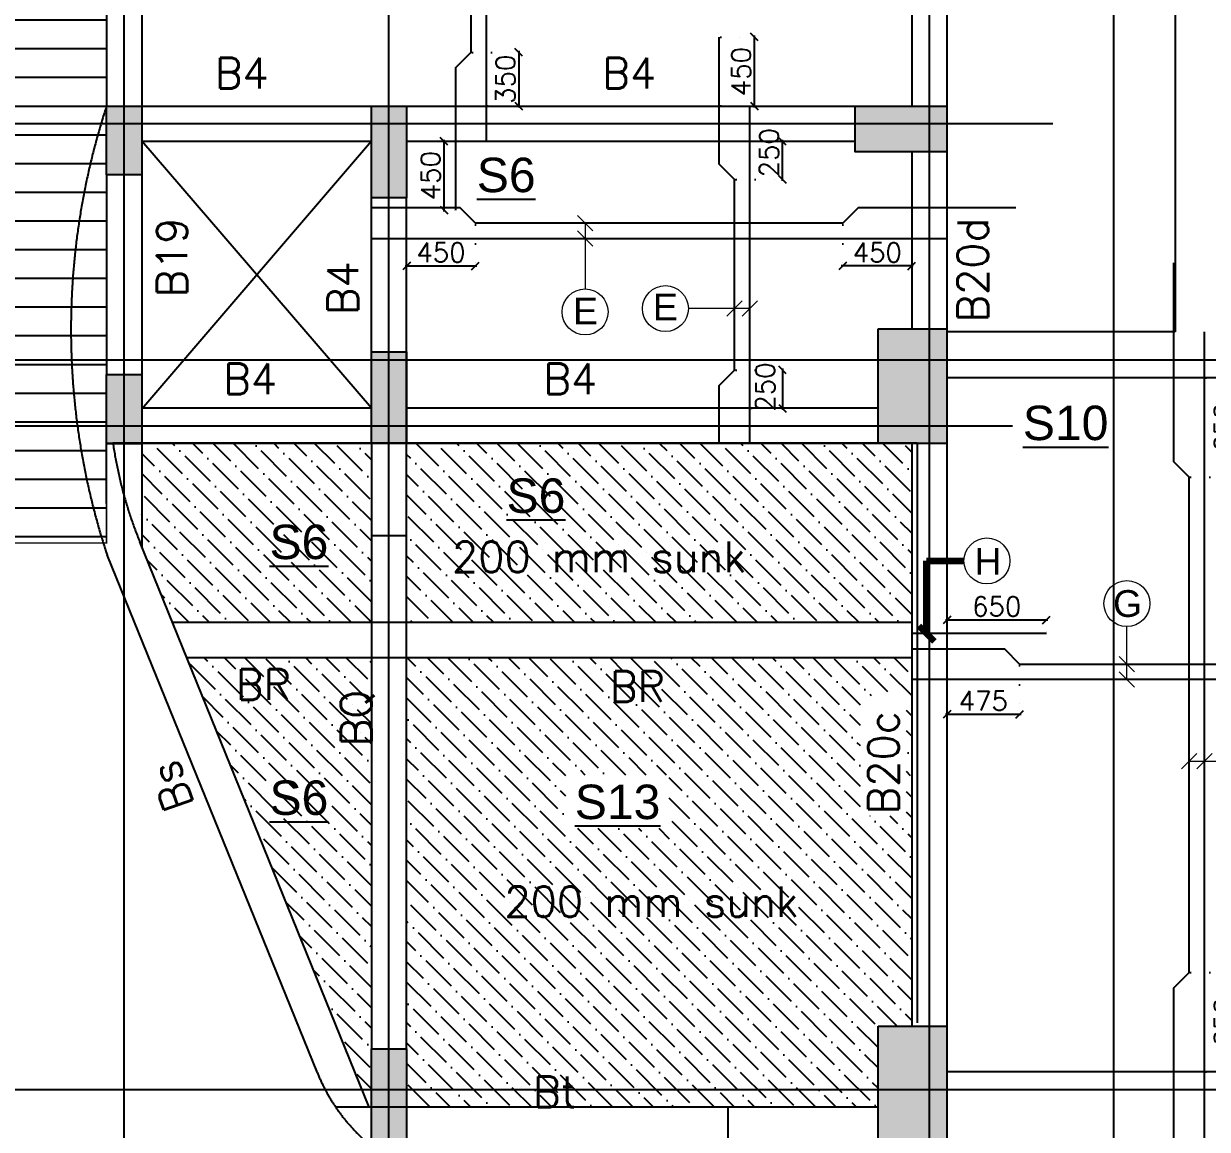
# Model space of a CAD drawing. Header units: millimetres. Extents: x 1772430 to 1864909, y -1443517 to -1381610.
# Drawn here: x 1783275 to 1791007, y -1407685 to -1400462 of the extents above; entities that cross this region are included whole.
import ezdxf

# ---------------------------------------------------------------- set-up
doc = ezdxf.new("R2010")
doc.units = ezdxf.units.MM
doc.header["$LTSCALE"] = 100
doc.header["$MEASUREMENT"] = 0
doc.header["$PDMODE"] = 98
for name, pattern in [('1', [0]), ('ACAD_ISO02W100', [15, 12, -3]), ('CENTER2', [28.575, 19.05, -3.175, 3.175, -3.175]), ('CONTINOUS', [0]), ('DOT', [0.25, 0, -0.25]), ('HIDDEN', [0.375, 0.25, -0.125])]:
    doc.linetypes.add(name, pattern=pattern)
for name, color, linetype in [('BEAM NO', 7, '1'), ('BEAM-230X600', 150, 'Continuous'), ('BEAM-300X600', 4, 'Continuous'), ('BEAM-375X900', 22, 'Continuous'), ('DIM', 191, 'Continuous'), ('Projection', 5, 'Continuous'), ('Roof', 7, 'Continuous'), ('s-steel', 1, 'Continuous'), ('S-STRU. CUTOUT', 3, 'Continuous'), ('SLAB NO.', 4, 'Continuous'), ('STR.COLUMN', 1, 'Continuous'), ('SUNK-HATCH', 8, 'Continuous')]:
    doc.layers.add(name, color=color, linetype=linetype)
for name, color, linetype, lineweight in [('CENTER_LINE', 8, 'CENTER2', 25), ('GRID', 252, 'ACAD_ISO02W100', 9), ('LEADER', 191, 'Continuous', 15), ('m-col', 1, 'Continuous', 20), ('SLAB STEEL MARK', 133, 'Continuous', 30)]:
    doc.layers.add(name, color=color, linetype=linetype, lineweight=lineweight)
doc.styles.add('DEEPAK', font='arial.ttf')
doc.styles.add('ROMANS', font='romans.shx')
doc.styles.add('RS', font='romans.shx', dxfattribs={"width": 0.9})
doc.styles.add('style1', font='arial.ttf')
doc.dimstyles.new('KRUNAL-MM', dxfattribs={"dimtxt": 50, "dimasz": 35, "dimexe": 25, "dimexo": 0, "dimgap": 15, "dimtad": 1, "dimdec": 0, "dimzin": 0, "dimdsep": 46, "dimtxsty": 'RS', "dimblk": 'OBLIQUE', "dimcen": 0, "dimdle": 25, "dimclrd": 256, "dimclre": 256, "dimclrt": 7, "dimadec": 0, "dimazin": 0, "dimtfac": 1, "dimtdec": 0, "dimtix": 1, "dimtmove": 0, "dimatfit": 2, "dimfxl": 1, "dimtolj": 1, "dimtzin": 0, "dimlwd": -1, "dimlwe": -1, "dimarcsym": 0})
doc.dimstyles.new('pag', dxfattribs={"dimtxt": 180, "dimasz": 150, "dimexe": 100, "dimexo": 0, "dimgap": 50, "dimtad": 1, "dimdec": 0, "dimzin": 0, "dimdsep": 46, "dimtxsty": 'ROMANS', "dimblk": 'OBLIQUE', "dimcen": 0, "dimdle": 100, "dimclrd": 256, "dimclre": 256, "dimclrt": 256, "dimadec": 0, "dimazin": 0, "dimtfac": 1, "dimtdec": 0, "dimtmove": 2, "dimatfit": 3, "dimfxl": 1, "dimtolj": 1, "dimtzin": 0, "dimlwd": -1, "dimlwe": -1, "dimarcsym": 0})

# ---------------------------------------------------------------- blocks, each defined once
blk = doc.blocks.new('Roof')
at = {"layer": 'Roof'}
h = blk.add_hatch(dxfattribs=at)
h.set_pattern_fill('ANSI31', color=8, scale=1500, angle=135)
h.paths.add_polyline_path([(1783816.1, -1399750.2), (1781846.1, -1399750.6), (1781846.1, -1407968.6), (1783816.1, -1407968.6), (1783816.1, -1399750.2)], is_closed=False)
at = {"layer": 'Roof', "color": 6, "const_width": 10}
blk.add_lwpolyline([(1783816.1, -1399748.8), (1781846.1, -1399748.8), (1781846.1, -1407968.6), (1783816.1, -1407968.6)], close=True, dxfattribs=at)
blk = doc.blocks.new('FIRST FLOOR COLUMNS')
at = {"layer": 'CENTER_LINE', "ltscale": 50}
for p, q in [((115, -42280.8), (115, 11405.1)), ((1845, -42280.8), (1845, 11405.1)), ((5375, -42282.2), (5375, 11405.1)), ((68022.3, -7025), (-4699.2, -7025)), ((68022.3, -11790), (-4699.2, -11790))]:
    blk.add_line(p, q, dxfattribs=at)
for points in [[(6181.5, -5480), (-3761.3, -5480), (-4337.3, -4858), (-4759.7, -4858)], [(5917.3, -7455), (-3761.3, -7455), (-4337.3, -8077), (-4759.7, -8077)]]:
    blk.add_lwpolyline(points, dxfattribs=at)
blk = doc.blocks.new('COL')
at = {"layer": 'STR.COLUMN', "transparency": 33554687}
h = blk.add_hatch(color=256, dxfattribs=at)
h.dxf.hatch_style = 1
h.paths.add_polyline_path([(1783816.1, -1405113.8), (1783816.1, -1405563.8), (1784046.1, -1405563.8), (1784046.1, -1405113.8)])
h = blk.add_hatch(color=256, dxfattribs=at)
h.dxf.hatch_style = 1
h.paths.add_polyline_path([(1785546.1, -1405713.8), (1785776.1, -1405713.8), (1785776.1, -1405113.8), (1785546.1, -1405113.8)])
h = blk.add_hatch(color=256, dxfattribs=at)
h.dxf.hatch_style = 1
h.paths.add_polyline_path([(1788706.1, -1405413.8), (1789306.1, -1405413.8), (1789306.1, -1405113.8), (1788706.1, -1405113.8)])
h = blk.add_hatch(color=256, dxfattribs=at)
h.dxf.hatch_style = 1
h.paths.add_polyline_path([(1788856.1, -1407318.8), (1789306.1, -1407318.8), (1789306.1, -1406568.8), (1788856.1, -1406568.8)])
h = blk.add_hatch(color=256, dxfattribs=at)
h.dxf.hatch_style = 1
h.paths.add_polyline_path([(1785546.1, -1407318.8), (1785776.1, -1407318.8), (1785776.1, -1406718.8), (1785546.1, -1406718.8)])
h = blk.add_hatch(color=256, dxfattribs=at)
h.dxf.hatch_style = 1
h.paths.add_polyline_path([(1783816.1, -1406868.8), (1783816.1, -1407318.8), (1784046.1, -1407318.8), (1784046.1, -1406868.8)])
h = blk.add_hatch(color=256, dxfattribs=at)
h.dxf.hatch_style = 1
h.paths.add_polyline_path([(1788856.1, -1411873.8), (1789306.1, -1411873.8), (1789306.1, -1411123.8), (1788856.1, -1411123.8)])
at = {"layer": 'STR.COLUMN', "color": 5}
for points in [[(1783816.1, -1405113.8), (1784046.1, -1405113.8), (1784046.1, -1405563.8), (1783816.1, -1405563.8), (1783816.1, -1405113.8)], [(1785546.1, -1405113.8), (1785776.1, -1405113.8), (1785776.1, -1405713.8), (1785546.1, -1405713.8), (1785546.1, -1405113.8)], [(1788706.1, -1405113.8), (1789306.1, -1405113.8), (1789306.1, -1405413.8), (1788706.1, -1405413.8), (1788706.1, -1405113.8)], [(1788856.1, -1406568.8), (1789306.1, -1406568.8), (1789306.1, -1407318.8), (1788856.1, -1407318.8), (1788856.1, -1406568.8)], [(1785546.1, -1406718.8), (1785776.1, -1406718.8), (1785776.1, -1407318.8), (1785546.1, -1407318.8), (1785546.1, -1406718.8)], [(1783816.1, -1406868.8), (1784046.1, -1406868.8), (1784046.1, -1407318.8), (1783816.1, -1407318.8), (1783816.1, -1406868.8)], [(1788856.1, -1411123.8), (1789306.1, -1411123.8), (1789306.1, -1411873.8), (1788856.1, -1411873.8), (1788856.1, -1411123.8)]]:
    blk.add_lwpolyline(points, dxfattribs=at)
blk = doc.blocks.new('_Oblique')
at = {"color": 0, "linetype": 'ByBlock', "lineweight": -2}
blk.add_line((-0.5, -0.5), (0.5, 0.5), dxfattribs=at)
blk = doc.blocks.new('*D45')
at = {"layer": 'Defpoints', "color": 0, "transparency": 16777216}
for p in [(1786196, -1400649.7), (1786295.7, -1400999.6), (1786508.9, -1400999.6)]:
    blk.add_point(p, dxfattribs=at)
at = {"layer": 'DIM', "color": 191, "linetype": 'DOT', "ltscale": 5, "transparency": 16777216}
for p, q in [((1786206, -1400649.7), (1786518.9, -1400649.7)), ((1786305.7, -1400999.6), (1786518.9, -1400999.6))]:
    blk.add_line(p, q, dxfattribs=at)
at = {"layer": 'DIM', "color": 191, "ltscale": 5, "transparency": 16777216}
blk.add_line((1786508.9, -1400639.7), (1786508.9, -1401009.6), dxfattribs=at)
at = {"layer": 'DIM', "color": 191, "linetype": 'ByBlock', "transparency": 16777216, "xscale": 50, "yscale": 50, "zscale": 50}
for p, rotation in [((1786508.9, -1400649.7), 90), ((1786508.9, -1400999.6), 270)]:
    blk.add_blockref('_Oblique', p, dxfattribs=dict(at, rotation=rotation))
at = {"layer": 'DIM', "color": 7, "transparency": 16777216, "insert": (1786421.4, -1400824.7), "char_height": 125, "attachment_point": 5, "rotation": 90, "style": 'ROMANS'}
blk.add_mtext('\\A1;350', dxfattribs=at)
blk = doc.blocks.new('*D47')
at = {"layer": 'Defpoints', "color": 0, "transparency": 16777216}
for p in [(1786095.9, -1401229.7), (1786020.2, -1401679.6), (1786095.9, -1401679.6)]:
    blk.add_point(p, dxfattribs=at)
at = {"layer": 'DIM', "color": 191, "ltscale": 5, "transparency": 16777216}
blk.add_line((1786020.2, -1401219.7), (1786020.2, -1401689.6), dxfattribs=at)
at = {"layer": 'DIM', "color": 191, "linetype": 'DOT', "ltscale": 5, "transparency": 16777216}
for p, q in [((1786085.9, -1401229.7), (1786010.2, -1401229.7)), ((1786085.9, -1401679.6), (1786010.2, -1401679.6))]:
    blk.add_line(p, q, dxfattribs=at)
at = {"layer": 'DIM', "color": 191, "linetype": 'ByBlock', "transparency": 16777216, "xscale": 50, "yscale": 50, "zscale": 50}
for p, rotation in [((1786020.2, -1401229.7), 90), ((1786020.2, -1401679.6), 270)]:
    blk.add_blockref('_Oblique', p, dxfattribs=dict(at, rotation=rotation))
at = {"layer": 'DIM', "color": 7, "transparency": 16777216, "insert": (1785932.7, -1401454.7), "char_height": 125, "attachment_point": 5, "rotation": 90, "style": 'ROMANS'}
blk.add_mtext('\\A1;450', dxfattribs=at)
blk = doc.blocks.new('*D61')
at = {"layer": 'Defpoints', "color": 0, "transparency": 16777216}
for p in [(1788018.4, -1401229.7), (1788231.6, -1401229.7), (1787918.8, -1401479.6)]:
    blk.add_point(p, dxfattribs=at)
at = {"layer": 'DIM', "color": 191, "ltscale": 5, "transparency": 16777216}
blk.add_line((1788231.6, -1401489.6), (1788231.6, -1401219.7), dxfattribs=at)
at = {"layer": 'DIM', "color": 191, "linetype": 'DOT', "ltscale": 5, "transparency": 16777216}
for p, q in [((1788028.4, -1401229.7), (1788241.6, -1401229.7)), ((1787928.8, -1401479.6), (1788241.6, -1401479.6))]:
    blk.add_line(p, q, dxfattribs=at)
at = {"layer": 'DIM', "color": 191, "linetype": 'ByBlock', "transparency": 16777216, "xscale": 50, "yscale": 50, "zscale": 50}
for p, rotation in [((1788231.6, -1401229.7), 90), ((1788231.6, -1401479.6), 270)]:
    blk.add_blockref('_Oblique', p, dxfattribs=dict(at, rotation=rotation))
at = {"layer": 'DIM', "color": 7, "transparency": 16777216, "insert": (1788144.1, -1401304.7), "char_height": 125, "attachment_point": 5, "rotation": 90, "style": 'ROMANS'}
blk.add_mtext('\\A1;250', dxfattribs=at)
blk = doc.blocks.new('*D62')
at = {"layer": 'Defpoints', "color": 0, "transparency": 16777216}
for p in [(1787918.7, -1402724.7), (1788018.7, -1402974.7), (1788231.8, -1402974.7)]:
    blk.add_point(p, dxfattribs=at)
at = {"layer": 'DIM', "color": 191, "linetype": 'DOT', "ltscale": 5, "transparency": 16777216}
for p, q in [((1787928.7, -1402724.7), (1788241.8, -1402724.7)), ((1788028.7, -1402974.7), (1788241.8, -1402974.7))]:
    blk.add_line(p, q, dxfattribs=at)
at = {"layer": 'DIM', "color": 191, "ltscale": 5, "transparency": 16777216}
blk.add_line((1788231.8, -1402714.7), (1788231.8, -1402984.7), dxfattribs=at)
at = {"layer": 'DIM', "color": 191, "linetype": 'ByBlock', "transparency": 16777216, "xscale": 50, "yscale": 50, "zscale": 50}
for p, rotation in [((1788231.8, -1402724.7), 90), ((1788231.8, -1402974.7), 270)]:
    blk.add_blockref('_Oblique', p, dxfattribs=dict(at, rotation=rotation))
at = {"layer": 'DIM', "color": 7, "transparency": 16777216, "insert": (1788119.3, -1402835.4), "char_height": 125, "attachment_point": 5, "rotation": 90, "style": 'ROMANS'}
blk.add_mtext('\\A1;250', dxfattribs=at)
blk = doc.blocks.new('*D63')
at = {"layer": 'Defpoints', "color": 0, "transparency": 16777216}
for p in [(1787818.6, -1400549.7), (1788048.5, -1400549.7), (1787818.6, -1400999.6)]:
    blk.add_point(p, dxfattribs=at)
at = {"layer": 'DIM', "color": 191, "linetype": 'DOT', "ltscale": 5, "transparency": 16777216}
for p, q in [((1787828.6, -1400549.7), (1788058.5, -1400549.7)), ((1787828.6, -1400999.6), (1788058.5, -1400999.6))]:
    blk.add_line(p, q, dxfattribs=at)
at = {"layer": 'DIM', "color": 191, "ltscale": 5, "transparency": 16777216}
blk.add_line((1788048.5, -1401009.6), (1788048.5, -1400539.7), dxfattribs=at)
at = {"layer": 'DIM', "color": 191, "linetype": 'ByBlock', "transparency": 16777216, "xscale": 50, "yscale": 50, "zscale": 50}
for p, rotation in [((1788048.5, -1400549.7), 90), ((1788048.5, -1400999.6), 270)]:
    blk.add_blockref('_Oblique', p, dxfattribs=dict(at, rotation=rotation))
at = {"layer": 'DIM', "color": 7, "transparency": 16777216, "insert": (1787961, -1400774.7), "char_height": 125, "attachment_point": 5, "rotation": 90, "style": 'ROMANS'}
blk.add_mtext('\\A1;450', dxfattribs=at)
blk = doc.blocks.new('*D64')
at = {"layer": 'Defpoints', "color": 0, "transparency": 16777216}
for p in [(1786225.7, -1401764.9), (1785776.1, -1401864.9), (1786225.7, -1402044)]:
    blk.add_point(p, dxfattribs=at)
at = {"layer": 'DIM', "color": 191, "linetype": 'DOT', "ltscale": 5, "transparency": 16777216}
for p, q in [((1786225.7, -1401774.9), (1786225.7, -1402054)), ((1785776.1, -1401874.9), (1785776.1, -1402054))]:
    blk.add_line(p, q, dxfattribs=at)
at = {"layer": 'DIM', "color": 191, "ltscale": 5, "transparency": 16777216}
blk.add_line((1785766.1, -1402044), (1786235.7, -1402044), dxfattribs=at)
at = {"layer": 'DIM', "color": 191, "linetype": 'ByBlock', "transparency": 16777216, "xscale": 50, "yscale": 50, "zscale": 50, "rotation": 180}
blk.add_blockref('_Oblique', (1785776.1, -1402044), dxfattribs=at)
at = {"layer": 'DIM', "color": 191, "linetype": 'ByBlock', "transparency": 16777216, "xscale": 50, "yscale": 50, "zscale": 50}
blk.add_blockref('_Oblique', (1786225.7, -1402044), dxfattribs=at)
at = {"layer": 'DIM', "color": 7, "transparency": 16777216, "insert": (1786000.9, -1401956.5), "char_height": 125, "attachment_point": 5, "style": 'ROMANS'}
blk.add_mtext('\\A1;450', dxfattribs=at)
blk = doc.blocks.new('*D65')
at = {"layer": 'Defpoints', "color": 0, "transparency": 16777216}
for p in [(1788625.9, -1401764.9), (1789076.1, -1401864.9), (1788625.9, -1402044)]:
    blk.add_point(p, dxfattribs=at)
at = {"layer": 'DIM', "color": 191, "linetype": 'DOT', "ltscale": 5, "transparency": 16777216}
for p, q in [((1788625.9, -1401774.9), (1788625.9, -1402054)), ((1789076.1, -1401874.9), (1789076.1, -1402054))]:
    blk.add_line(p, q, dxfattribs=at)
at = {"layer": 'DIM', "color": 191, "ltscale": 5, "transparency": 16777216}
blk.add_line((1789086.1, -1402044), (1788615.9, -1402044), dxfattribs=at)
at = {"layer": 'DIM', "color": 191, "linetype": 'ByBlock', "transparency": 16777216, "xscale": 50, "yscale": 50, "zscale": 50, "rotation": 180}
blk.add_blockref('_Oblique', (1788625.9, -1402044), dxfattribs=at)
at = {"layer": 'DIM', "color": 191, "linetype": 'ByBlock', "transparency": 16777216, "xscale": 50, "yscale": 50, "zscale": 50}
blk.add_blockref('_Oblique', (1789076.1, -1402044), dxfattribs=at)
at = {"layer": 'DIM', "color": 7, "transparency": 16777216, "insert": (1788851, -1401956.5), "char_height": 125, "attachment_point": 5, "style": 'ROMANS'}
blk.add_mtext('\\A1;450', dxfattribs=at)
blk = doc.blocks.new('*D81')
at = {"layer": 'Defpoints', "color": 0, "transparency": 16777216}
for p in [(1789781.1, -1404645.6), (1789306.1, -1404745.6), (1789781.1, -1404973)]:
    blk.add_point(p, dxfattribs=at)
at = {"layer": 'DIM', "color": 191, "linetype": 'DOT', "ltscale": 5, "transparency": 16777216}
for p, q in [((1789781.1, -1404655.6), (1789781.1, -1404983)), ((1789306.1, -1404755.6), (1789306.1, -1404983))]:
    blk.add_line(p, q, dxfattribs=at)
at = {"layer": 'DIM', "color": 191, "ltscale": 5, "transparency": 16777216}
blk.add_line((1789296.1, -1404973), (1789791.1, -1404973), dxfattribs=at)
at = {"layer": 'DIM', "color": 191, "linetype": 'ByBlock', "transparency": 16777216, "xscale": 50, "yscale": 50, "zscale": 50, "rotation": 180}
blk.add_blockref('_Oblique', (1789306.1, -1404973), dxfattribs=at)
at = {"layer": 'DIM', "color": 191, "linetype": 'ByBlock', "transparency": 16777216, "xscale": 50, "yscale": 50, "zscale": 50}
blk.add_blockref('_Oblique', (1789781.1, -1404973), dxfattribs=at)
at = {"layer": 'DIM', "color": 7, "transparency": 16777216, "insert": (1789543.6, -1404885.5), "char_height": 125, "attachment_point": 5, "style": 'ROMANS'}
blk.add_mtext('\\A1;475', dxfattribs=at)
blk = doc.blocks.new('*D82')
at = {"layer": 'Defpoints', "color": 0, "transparency": 16777216}
for p in [(1790987.8, -1402774.7), (1791201, -1402774.7), (1790888.2, -1403424.6)]:
    blk.add_point(p, dxfattribs=at)
at = {"layer": 'DIM', "color": 191, "ltscale": 5, "transparency": 16777216}
blk.add_line((1791201, -1403434.6), (1791201, -1402764.7), dxfattribs=at)
at = {"layer": 'DIM', "color": 191, "linetype": 'DOT', "ltscale": 5, "transparency": 16777216}
for p, q in [((1790997.8, -1402774.7), (1791211, -1402774.7)), ((1790898.2, -1403424.6), (1791211, -1403424.6))]:
    blk.add_line(p, q, dxfattribs=at)
at = {"layer": 'DIM', "color": 191, "linetype": 'ByBlock', "transparency": 16777216, "xscale": 50, "yscale": 50, "zscale": 50}
for p, rotation in [((1791201, -1402774.7), 90), ((1791201, -1403424.6), 270)]:
    blk.add_blockref('_Oblique', p, dxfattribs=dict(at, rotation=rotation))
at = {"layer": 'DIM', "color": 7, "transparency": 16777216, "insert": (1791113.5, -1403099.7), "char_height": 125, "attachment_point": 5, "rotation": 90, "style": 'ROMANS'}
blk.add_mtext('\\A1;650', dxfattribs=at)
blk = doc.blocks.new('*D83')
at = {"layer": 'Defpoints', "color": 0, "transparency": 16777216}
for p in [(1790888.1, -1406659.6), (1790988.1, -1407309.6), (1791201.2, -1407309.6)]:
    blk.add_point(p, dxfattribs=at)
at = {"layer": 'DIM', "color": 191, "linetype": 'DOT', "ltscale": 5, "transparency": 16777216}
for p, q in [((1790898.1, -1406659.6), (1791211.2, -1406659.6)), ((1790998.1, -1407309.6), (1791211.2, -1407309.6))]:
    blk.add_line(p, q, dxfattribs=at)
at = {"layer": 'DIM', "color": 191, "ltscale": 5, "transparency": 16777216}
blk.add_line((1791201.2, -1406649.6), (1791201.2, -1407319.6), dxfattribs=at)
at = {"layer": 'DIM', "color": 191, "linetype": 'ByBlock', "transparency": 16777216, "xscale": 50, "yscale": 50, "zscale": 50}
for p, rotation in [((1791201.2, -1406659.6), 90), ((1791201.2, -1407309.6), 270)]:
    blk.add_blockref('_Oblique', p, dxfattribs=dict(at, rotation=rotation))
at = {"layer": 'DIM', "color": 7, "transparency": 16777216, "insert": (1791113.7, -1406984.6), "char_height": 125, "attachment_point": 5, "rotation": 90, "style": 'ROMANS'}
blk.add_mtext('\\A1;650', dxfattribs=at)
blk = doc.blocks.new('*D84')
at = {"layer": 'Defpoints', "color": 0, "transparency": 16777216}
for p in [(1789956.1, -1404356.6), (1789306.1, -1404445.6), (1789956.1, -1404445.6)]:
    blk.add_point(p, dxfattribs=at)
at = {"layer": 'DIM', "color": 191, "ltscale": 5, "transparency": 16777216}
blk.add_line((1789296.1, -1404356.6), (1789966.1, -1404356.6), dxfattribs=at)
at = {"layer": 'DIM', "color": 191, "linetype": 'DOT', "ltscale": 5, "transparency": 16777216}
for p, q in [((1789306.1, -1404435.6), (1789306.1, -1404346.6)), ((1789956.1, -1404435.6), (1789956.1, -1404346.6))]:
    blk.add_line(p, q, dxfattribs=at)
at = {"layer": 'DIM', "color": 191, "linetype": 'ByBlock', "transparency": 16777216, "xscale": 50, "yscale": 50, "zscale": 50, "rotation": 180}
blk.add_blockref('_Oblique', (1789306.1, -1404356.6), dxfattribs=at)
at = {"layer": 'DIM', "color": 191, "linetype": 'ByBlock', "transparency": 16777216, "xscale": 50, "yscale": 50, "zscale": 50}
blk.add_blockref('_Oblique', (1789956.1, -1404356.6), dxfattribs=at)
at = {"layer": 'DIM', "color": 7, "transparency": 16777216, "insert": (1789631.1, -1404269.1), "char_height": 125, "attachment_point": 5, "style": 'ROMANS'}
blk.add_mtext('\\A1;650', dxfattribs=at)

msp = doc.modelspace()

# ---------------------------------------------------------------- hatches: boundary and pattern name
at = {"layer": 'm-col'}
h = msp.add_hatch(color=256, dxfattribs=at)
h.dxf.hatch_style = 1
h.paths.add_polyline_path([(1785546.1, -1407159.7), (1785776.1, -1407159.7), (1785776.1, -1407759.7), (1785546.1, -1407759.7)])
at = {"layer": 'SUNK-HATCH', "linetype": 'Continuous'}
h = msp.add_hatch(dxfattribs=at)
h.set_pattern_fill('ANSI36', color=8, scale=750, angle=90)
h.paths.add_polyline_path([(1785546.1, -1403204.7), (1784046.1, -1403204.7), (1784046.1, -1403879.3), (1784247.2, -1404374.7), (1785546.1, -1404374.7)])
h.paths.add_polyline_path([(1785619.9, -1405198.8), (1785619.9, -1404746.5), (1785291.3, -1404746.5), (1785291.3, -1405198.8)], flags=9)
h = msp.add_hatch(dxfattribs=at)
h.set_pattern_fill('ANSI36', color=8, scale=750, angle=90)
h.paths.add_polyline_path([(1789076.1, -1403204.7), (1788856.1, -1403204.7), (1785776.1, -1403204.7), (1785776.1, -1404374.7), (1789076.1, -1404374.7)])
h.paths.add_polyline_path([(1786079.3, -1404095.4), (1788331.7, -1404095.4), (1788331.7, -1403795.4), (1786079.3, -1403795.4)], flags=24)
h.paths.add_polyline_path([(1786370.9, -1403719.5), (1786871.7, -1403719.5), (1786871.7, -1403370.5), (1786370.9, -1403370.5)], flags=24)
h = msp.add_hatch(dxfattribs=at)
h.set_pattern_fill('ANSI36', color=8, scale=750, angle=90)
h.paths.add_polyline_path([(1785546.1, -1404604.7), (1784340.6, -1404604.7), (1785406.3, -1407229.5, 0.057817), (1785514.3, -1407426.1), (1785546.1, -1407426.1), (1785546.1, -1407159.7)])
h = msp.add_hatch(dxfattribs=at)
h.set_pattern_fill('ANSI36', color=8, scale=750, angle=90)
h.paths.add_polyline_path([(1789076.1, -1404604.7), (1785776.1, -1404604.7), (1785776.1, -1407159.7), (1785776.1, -1407539.7), (1788856.1, -1407539.7), (1788856.1, -1407009.7), (1789076.1, -1407009.7)])
h.paths.add_polyline_path([(1786816.5, -1405720), (1787492.1, -1405720), (1787492.1, -1405371), (1786816.5, -1405371)], flags=16)
h.paths.add_polyline_path([(1789040.8, -1405639.2), (1789040.8, -1404853.5), (1788740.8, -1404853.5), (1788740.8, -1405639.2)], flags=16)

# ---------------------------------------------------------------- linework, layer by layer
at = {"lineweight": -3}
msp.add_lwpolyline([(1772430.2, -1394869.8), (1790395.1, -1394825.7), (1790395.1, -1413329.8), (1772430.2, -1413373.8)], close=True, dxfattribs=at)
at = {"layer": 'BEAM-230X600', "linetype": 'CONTINOUS', "ltscale": 750}
for p, q in [((1783816.1, -1397134.7), (1783816.1, -1400999.7)), ((1784046.1, -1401229.7), (1785546.1, -1401229.7)), ((1783816.1, -1401449.7), (1783816.1, -1402754.7)), ((1784046.1, -1401449.7), (1784046.1, -1402754.7)), ((1785546.1, -1402604.7), (1785546.1, -1401599.7)), ((1785546.1, -1402974.7), (1784046.1, -1402974.7)), ((1785546.1, -1403204.7), (1784046.1, -1403204.7)), ((1788856.1, -1403204.7), (1785776.1, -1403204.7)), ((1789076.1, -1403204.7), (1789076.1, -1407009.7)), ((1788856.1, -1407539.7), (1785312.9, -1407539.7)), ((1787876.1, -1407759.7), (1787876.1, -1407539.7))]:
    msp.add_line(p, q, dxfattribs=at)
at = {"layer": 'BEAM-230X600', "linetype": 'HIDDEN', "ltscale": 750}
for p, q in [((1789306.1, -1397184.7), (1789306.1, -1400999.7)), ((1790796.1, -1397184.7), (1790796.1, -1402474.7)), ((1784046.1, -1398547.2), (1784046.1, -1400999.7)), ((1789076.1, -1398547.2), (1789076.1, -1400999.7)), ((1784046.1, -1400999.7), (1785546.1, -1400999.7)), ((1785776.1, -1400999.7), (1788706.1, -1400999.7)), ((1785776.1, -1401229.7), (1788706.1, -1401229.7)), ((1789076.1, -1401299.7), (1789076.1, -1402454.7)), ((1789306.1, -1401299.7), (1789306.1, -1402454.7)), ((1785776.1, -1407159.7), (1785776.1, -1401599.7)), ((1788856.1, -1402974.7), (1785776.1, -1402974.7)), ((1784046.1, -1403199.7), (1784046.1, -1403879.3)), ((1785546.1, -1403204.7), (1785546.1, -1407159.7)), ((1789306.1, -1403204.7), (1789306.1, -1407009.7)), ((1789076.1, -1404374.7), (1784247.2, -1404374.7)), ((1789076.1, -1404604.7), (1784340.6, -1404604.7))]:
    msp.add_line(p, q, dxfattribs=at)
at = {"layer": 'BEAM-230X600', "color": 251}
for p, q in [((1783816.1, -1403204.7), (1784046.1, -1403204.7)), ((1783816.1, -1403596.7), (1783816.1, -1403204.7))]:
    msp.add_line(p, q, dxfattribs=at)
at = {"layer": 'BEAM-230X600', "linetype": 'HIDDEN', "ltscale": 750}
for points in [[(1785406.3, -1407229.5), (1784032.7, -1403846.2)], [(1785532.2, -1407539.7), (1784032.7, -1403846.2)], [(1785193.2, -1407316), (1783819.6, -1403932.7)]]:
    msp.add_lwpolyline(points, dxfattribs=at)
for centre, radius, start, end in [((1788288.4, -1402460.9), 4705, 161.90592, 198.22888), ((1786599.2, -1402804.1), 2770, 188.20913, 202.09746), ((1786305, -1406864.6), 1200, 202.09663, 276.54281)]:
    msp.add_arc(centre, radius, start, end, dxfattribs=at)
at = {"layer": 'BEAM-300X600', "linetype": 'HIDDEN', "ltscale": 750}
for p, q in [((1790796.1, -1402474.7), (1789306.1, -1402474.7)), ((1792526.1, -1402774.7), (1789306.1, -1402774.7))]:
    msp.add_line(p, q, dxfattribs=at)
at = {"layer": 'BEAM-375X900', "linetype": 'HIDDEN', "ltscale": 750}
msp.add_line((1792546.1, -1407309.6), (1789306.1, -1407309.6), dxfattribs=at)
at = {"layer": 'DIM', "color": 251}
for p, q in [((1783857.6, -1403199.7), (1789112.5, -1403199.7)), ((1789112.5, -1403199.7), (1789112.5, -1406988.4))]:
    msp.add_line(p, q, dxfattribs=at)
at = {"layer": 'LEADER'}
for centre in [(1786942.4, -1402345.1), (1787466.7, -1402323.3), (1789567.5, -1403971.6), (1790481.7, -1404250.1)]:
    msp.add_circle(centre, 150, dxfattribs=at)
at = {"layer": 'm-col'}
msp.add_lwpolyline([(1785546.1, -1407159.7), (1785776.1, -1407159.7), (1785776.1, -1407759.7), (1785546.1, -1407759.7)], close=True, dxfattribs=at)
at = {"layer": 'Projection', "linetype": 'CONTINOUS', "ltscale": 750}
msp.add_line((1785546.1, -1403804.7), (1785776.1, -1403804.7), dxfattribs=at)
at = {"layer": 's-steel'}
for points in [[(1786096, -1398432.2), (1786096, -1399047.2), (1786196, -1399147.2), (1786196, -1400649.7), (1786095.8, -1400749.7), (1786095.9, -1401679.6)], [(1786296, -1398432.2), (1786296, -1401229.6)], [(1787818.7, -1403204.7), (1787818.7, -1402824.7), (1787918.7, -1402724.7), (1787918.8, -1401479.6), (1787818.5, -1401379.6), (1787818.6, -1400549.7)], [(1788018.7, -1403204.7), (1788018.7, -1400999.7)], [(1789756.1, -1401664.9), (1788725.9, -1401664.9), (1788625.9, -1401764.9), (1786225.7, -1401764.9), (1786125.7, -1401664.9), (1785546.1, -1401664.9)], [(1785546.1, -1401864.9), (1789306.1, -1401864.9)], [(1790788.1, -1407759.6), (1790788.1, -1406759.6), (1790888.1, -1406659.6), (1790888.2, -1403424.6), (1790787.9, -1403324.6), (1790788, -1402024.7)], [(1790988.1, -1407759.6), (1790988.1, -1402474.7)], [(1789956.1, -1404445.6), (1789076.1, -1404445.6)], [(1789076.1, -1404545.6), (1789681.1, -1404545.6), (1789781.1, -1404645.6), (1792071.1, -1404645.6), (1792171.1, -1404545.6), (1792776.1, -1404545.6)], [(1792776.1, -1404745.6), (1789076.1, -1404745.6)]]:
    msp.add_lwpolyline(points, dxfattribs=at)
at = {"layer": 'S-STRU. CUTOUT', "ltscale": 750}
for p, q in [((1785546.1, -1402974.7), (1784046.1, -1401229.7)), ((1785546.1, -1401229.7), (1784046.1, -1402979.7))]:
    msp.add_line(p, q, dxfattribs=at)
at = {"layer": 'STR.COLUMN'}
msp.add_lwpolyline([(1785546.1, -1407159.7), (1785776.1, -1407159.7), (1785776.1, -1407759.7), (1785546.1, -1407759.7)], close=True, dxfattribs=at)

# ---------------------------------------------------------------- block references
at = {"layer": 'GRID'}
msp.add_blockref('FIRST FLOOR COLUMNS', (1783816.1, -1395636.1), dxfattribs=at)
at = {"layer": 'Roof'}
msp.add_blockref('Roof', (0, 4114.1), dxfattribs=at)
at = {"layer": 'STR.COLUMN'}
msp.add_blockref('COL', (0, 4114.1), dxfattribs=at)

# ---------------------------------------------------------------- texts
at = {"layer": 'BEAM NO', "ltscale": 500, "style": 'ROMANS'}
for s, rotation, p in [('B4', 359.99997, (1784523.4, -1400884.5, 0)), ('B4', 359.99997, (1787054.9, -1400884.5, 0)), ('B19', 89.99997, (1784343.5, -1402250.9, 0)), ('B20d', 89.99997, (1789575, -1402414.3, 0)), ('B4', 89.99997, (1785459.5, -1402366.1, 0)), ('B4', 359.99997, (1784578, -1402882.5, 0)), ('B4', 359.99997, (1786669.9, -1402882.5, 0)), ('200 mm sunk', 359.99997, (1786072.2, -1404045.4)), ('BR', 359.99997, (1784660.8, -1404879.1)), ('BR', 359.99997, (1787104.7, -1404892.7)), ('BQ', 89.99997, (1785546.1, -1405182.2)), ('B20c', 89.99997, (1788990.8, -1405627.3, 0)), ('Bs', 109.62151, (1784389, -1405563.5)), ('200 mm sunk', 359.99997, (1786414.9, -1406297.5)), ('Bt', 359.99997, (1786602.4, -1407539.7, 0))]:
    msp.add_text(s, height=200, rotation=rotation, dxfattribs=at).set_placement(p)
at = {"layer": 'SLAB NO.', "color": 42, "style": 'DEEPAK'}
for s, p in [('%%US6', (1786234.6, -1401562.5)), ('%%US10', (1789801.8, -1403182.3)), ('%%US6', (1786429, -1403657.5)), ('%%US6', (1784880.6, -1403959.7)), ('%%US6', (1784880.6, -1405630.7)), ('%%US13', (1786874.7, -1405658))]:
    msp.add_text(s, height=225, dxfattribs=at).set_placement(p)
at = {"layer": 'SLAB STEEL MARK', "style": 'style1'}
for s, p in [('E', (1787385.4, -1402399.9)), ('E', (1786863, -1402426.8)), ('H', (1789485.8, -1404062)), ('G', (1790390.8, -1404337.4))]:
    msp.add_text(s, height=175, dxfattribs=at).set_placement(p)

# ---------------------------------------------------------------- dimensions: what is measured, and where the dimension line sits
at = {"layer": 'DIM', "linetype": 'DOT', "ltscale": 5}
for base, p1, p2, angle, picture, middle in [((1788048.5, -1400549.7), (1787818.6, -1400999.6), (1787818.6, -1400549.7), 90, '*D63', (1787961, -1400774.7)), ((1786020.2, -1401679.6), (1786095.9, -1401229.7), (1786095.9, -1401679.6), 270, '*D47', (1785932.7, -1401454.7)), ((1788625.9, -1402044), (1789076.1, -1401864.9), (1788625.9, -1401764.9), 180, '*D65', (1788851, -1401956.5))]:
    dim = msp.add_linear_dim(base=base, p1=p1, p2=p2, angle=angle, dimstyle='pag', override={"dimtxt": 125, "dimasz": 50, "dimexe": 10, "dimexo": 10, "dimgap": 25, "dimtxsty": 'ROMANS', "dimdle": 10, "dimclrd": 191, "dimclre": 191, "dimclrt": 7, "dimtix": 1, "dimtmove": 1}, dxfattribs=at)
    dim.commit()
    dim.dimension.update_dxf_attribs({"geometry": picture, "text_midpoint": middle})
for base, p1, p2, angle, picture, middle in [((1786508.9, -1400999.6), (1786196, -1400649.7), (1786295.7, -1400999.6), 270, '*D45', (1786508.9, -1400824.7)), ((1788231.6, -1401229.7), (1787918.8, -1401479.6), (1788018.4, -1401229.7), 90, '*D61', (1788231.6, -1401304.7)), ((1788231.8, -1402974.7), (1787918.7, -1402724.7), (1788018.7, -1402974.7), 270, '*D62', (1788206.8, -1402835.4)), ((1791201, -1402774.7), (1790888.2, -1403424.6), (1790987.8, -1402774.7), 90, '*D82', (1791201, -1403099.7)), ((1791201.2, -1407309.6), (1790888.1, -1406659.6), (1790988.1, -1407309.6), 270, '*D83', (1791201.2, -1406984.6))]:
    dim = msp.add_linear_dim(base=base, p1=p1, p2=p2, angle=angle, dimstyle='pag', override={"dimtxt": 125, "dimasz": 50, "dimexe": 10, "dimexo": 10, "dimgap": 25, "dimtxsty": 'ROMANS', "dimdle": 10, "dimclrd": 191, "dimclre": 191, "dimclrt": 7, "dimtix": 1, "dimtmove": 1}, dxfattribs=at)
    dim.commit()
    dim.dimension.update_dxf_attribs({"geometry": picture, "text_midpoint": middle, "dimtype": 128})
for base, p1, p2, picture, middle in [((1786225.7, -1402044), (1785776.1, -1401864.9), (1786225.7, -1401764.9), '*D64', (1786000.9, -1401956.5)), ((1789956.1, -1404356.6), (1789306.1, -1404445.6), (1789956.1, -1404445.6), '*D84', (1789631.1, -1404269.1)), ((1789781.1, -1404973), (1789306.1, -1404745.6), (1789781.1, -1404645.6), '*D81', (1789543.6, -1404885.5))]:
    dim = msp.add_linear_dim(base=base, p1=p1, p2=p2, dimstyle='pag', override={"dimtxt": 125, "dimasz": 50, "dimexe": 10, "dimexo": 10, "dimgap": 25, "dimtxsty": 'ROMANS', "dimdle": 10, "dimclrd": 191, "dimclre": 191, "dimclrt": 7, "dimtix": 1, "dimtmove": 1}, dxfattribs=at)
    dim.commit()
    dim.dimension.update_dxf_attribs({"geometry": picture, "text_midpoint": middle})

# ---------------------------------------------------------------- leaders
at = {"layer": 'LEADER'}
for points, override in [([(1786942.4, -1401764.9), (1786942.4, -1402195.1)], {"dimasz": 100, "dimtad": 0, "dimldrblk": 'Oblique', "dimfxl": 0.059055, "dimarcsym": 1}), ([(1786942.4, -1401864.9), (1786942.4, -1402195.1)], {"dimasz": 100, "dimtad": 0, "dimldrblk": 'Oblique', "dimfxl": 0.059055, "dimarcsym": 1}), ([(1787918.7, -1402323.3), (1787616.7, -1402323.3)], {"dimasz": 100, "dimtad": 0, "dimldrblk": 'Oblique', "dimfxl": 0.059055, "dimarcsym": 1}), ([(1788018.7, -1402323.3), (1787616.7, -1402323.3)], {"dimasz": 100, "dimtad": 0, "dimldrblk": 'Oblique', "dimfxl": 0.059055, "dimarcsym": 1}), ([(1789172.3, -1404445.6), (1789172.3, -1403971.6), (1789417.5, -1403971.6)], {"dimscale": 1, "dimtxt": 50, "dimasz": 100, "dimgap": 15, "dimtad": 0, "dimtxsty": 'RS', "dimclrd": 256, "dimldrblk": 'Oblique', "dimlwd": 65535}), ([(1790481.7, -1404745.6), (1790481.7, -1404400.1)], {"dimasz": 100, "dimtad": 0, "dimldrblk": 'Oblique', "dimfxl": 0.059055, "dimarcsym": 1}), ([(1790481.7, -1404645.6), (1790481.7, -1404400.1)], {"dimasz": 100, "dimtad": 0, "dimldrblk": 'Oblique', "dimfxl": 0.059055, "dimarcsym": 1}), ([(1790888.1, -1405280.6), (1791287.3, -1405280.6)], {"dimasz": 100, "dimtad": 0, "dimldrblk": 'Oblique', "dimfxl": 0.059055, "dimarcsym": 1}), ([(1790988.1, -1405280.6), (1791287.3, -1405280.6)], {"dimasz": 100, "dimtad": 0, "dimldrblk": 'Oblique', "dimfxl": 0.059055, "dimarcsym": 1})]:
    msp.add_leader(points, dimstyle='KRUNAL-MM', override=override, dxfattribs=at)

doc.saveas('drawing.dxf')
